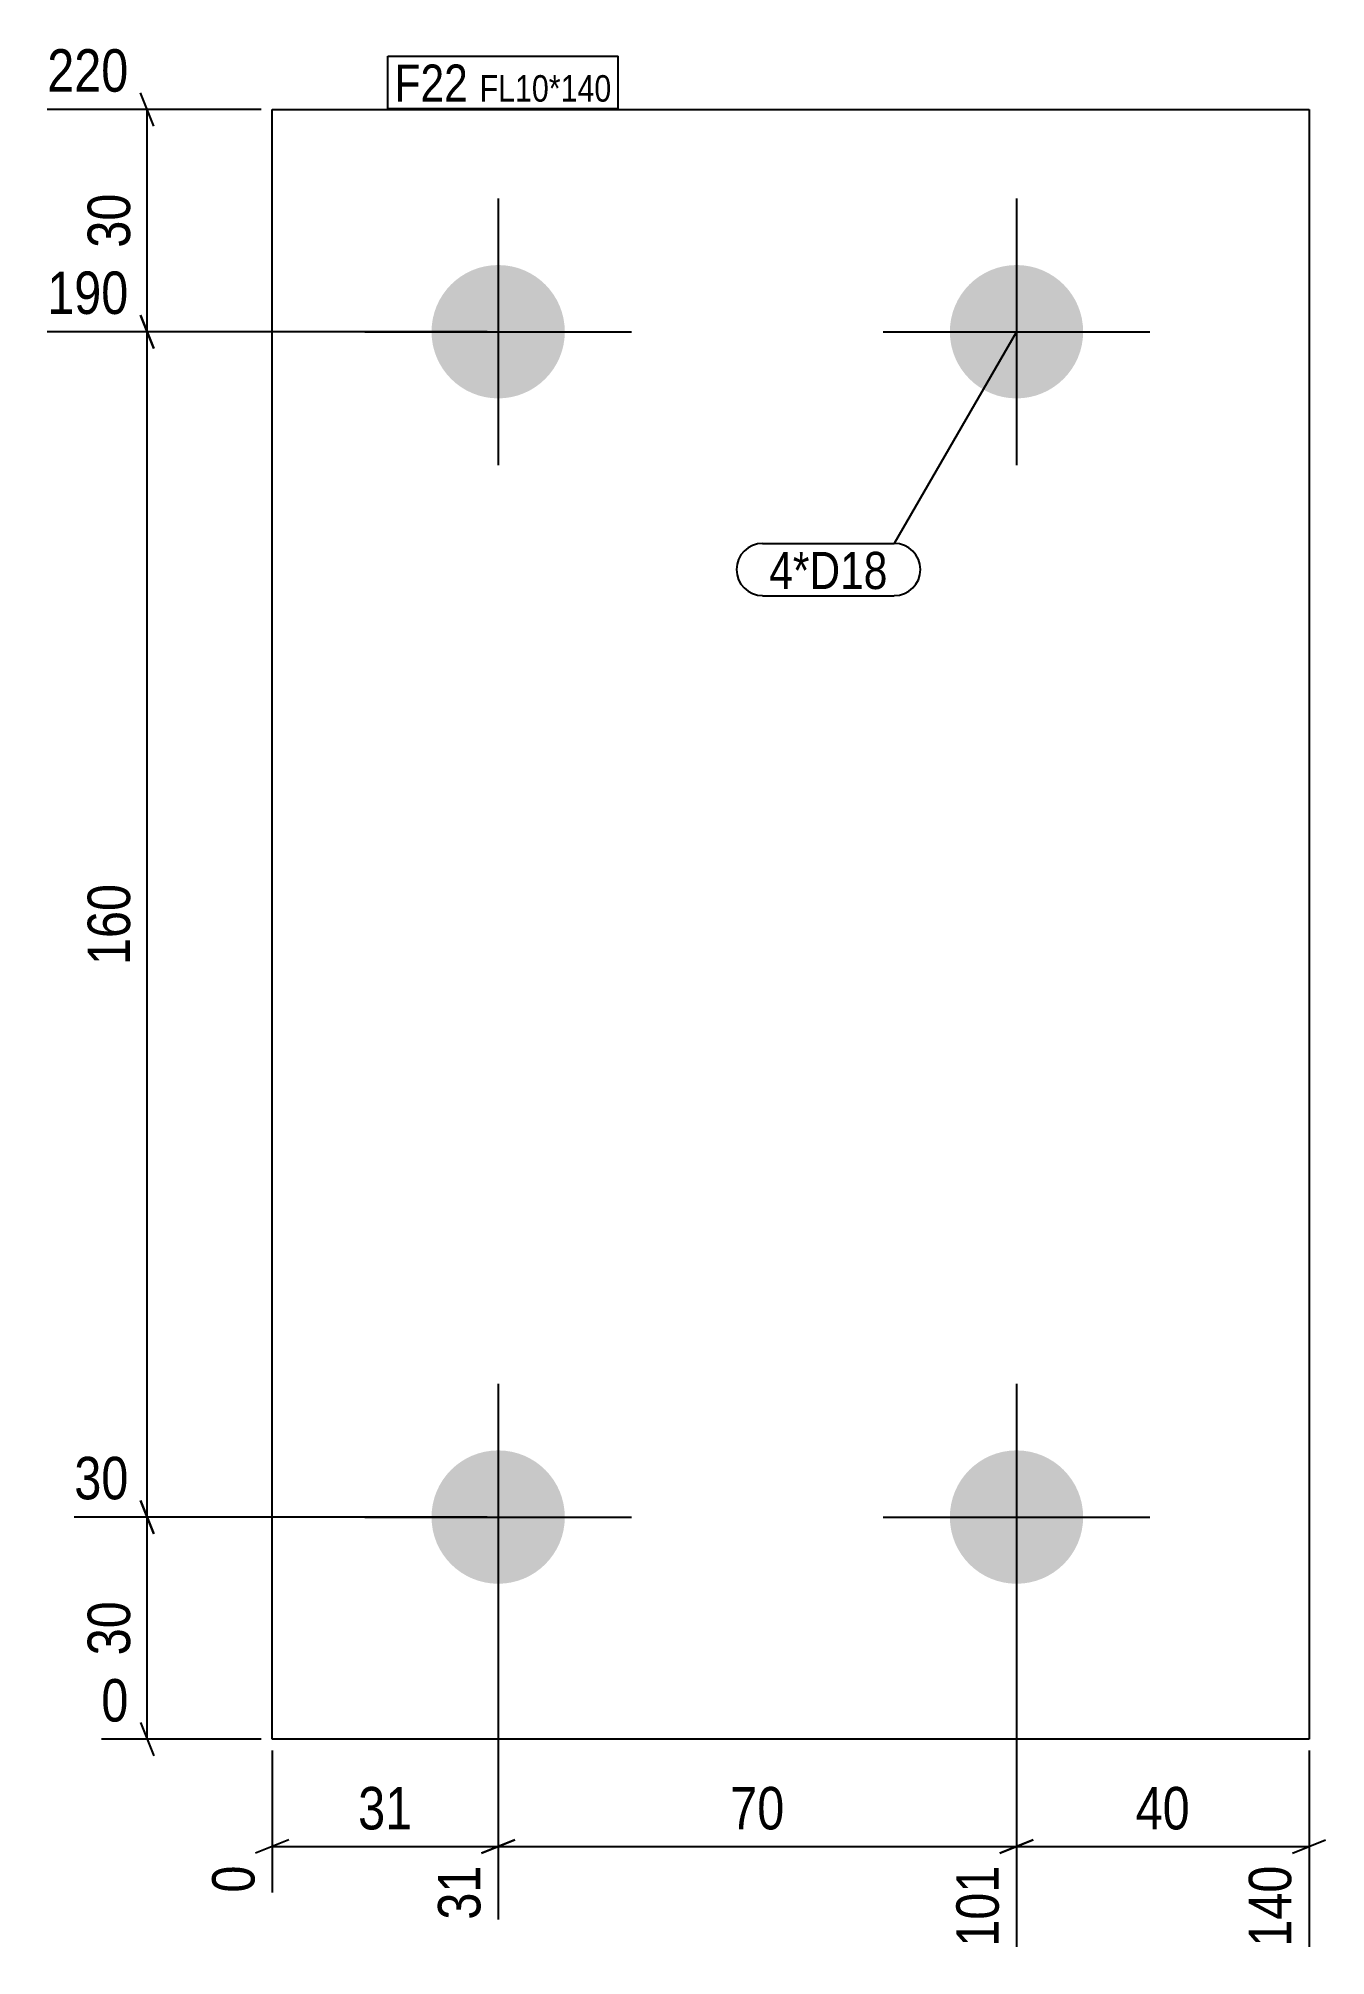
# Model space of a CAD drawing. Header units: millimetres. Extents: x 3 to 177, y 3 to 262.
import ezdxf

# ---------------------------------------------------------------- set-up
doc = ezdxf.new("R2010")
doc.units = ezdxf.units.MM
for name, color, linetype in [('MÅLSÆTNING', 7, 'Continuous'), ('STÅL', 7, 'Continuous'), ('TEKST', 7, 'Continuous')]:
    doc.layers.add(name, color=color, linetype=linetype)
doc.styles.add('Arial Narrow', font='ARIALN.TTF', dxfattribs={"height": 0.2})

msp = doc.modelspace()

# ---------------------------------------------------------------- hatches: boundary and pattern name
at = {"layer": 'STÅL', "linetype": 'Continuous'}
for points in [[(65.4, 231.5, -1), (65.4, 213.5, -1)], [(135.4, 231.5, -1), (135.4, 213.5, -1)], [(65.4, 71.5, -1), (65.4, 53.5, -1)], [(135.4, 71.5, -1), (135.4, 53.5, -1)]]:
    msp.add_hatch(color=3, dxfattribs=at).paths.add_polyline_path(points)

# ---------------------------------------------------------------- linework, layer by layer
at = {"layer": 'MÅLSÆTNING', "color": 7, "linetype": 'Continuous'}
for p, q in [((18.92, 250.25), (17.12, 254.75)), ((33.4, 252.5), (4.5, 252.5)), ((18.02, 222.5), (18.02, 252.5)), ((17.12, 224.75), (18.92, 220.25)), ((18.92, 220.25), (17.12, 224.75)), ((63.9, 222.5), (4.5, 222.5)), ((63.9, 222.5), (4.5, 222.5)), ((18.02, 62.5), (18.02, 222.5)), ((18.92, 60.25), (17.12, 64.75)), ((63.9, 62.5), (8.16, 62.5)), ((18.02, 32.5), (18.02, 62.5)), ((65.4, 61), (65.4, 8.16)), ((65.4, 61), (65.4, 8.16)), ((135.4, 61), (135.4, 4.5)), ((135.4, 61), (135.4, 4.5)), ((17.12, 34.75), (18.92, 30.25)), ((33.4, 32.5), (11.81, 32.5)), ((34.9, 31), (34.9, 11.81)), ((174.9, 31), (174.9, 4.5)), ((37.15, 18.92), (32.65, 17.12)), ((67.65, 18.92), (63.15, 17.12)), ((63.15, 17.12), (67.65, 18.92)), ((137.65, 18.92), (133.15, 17.12)), ((133.15, 17.12), (137.65, 18.92)), ((172.65, 17.12), (177.15, 18.92)), ((34.9, 18.02), (65.4, 18.02)), ((65.4, 18.02), (135.4, 18.02)), ((135.4, 18.02), (174.9, 18.02))]:
    msp.add_line(p, q, dxfattribs=at)
at = {"layer": 'STÅL', "color": 2, "linetype": 'Continuous'}
for p, q in [((34.9, 32.5), (34.9, 252.5)), ((34.9, 252.5), (174.9, 252.5)), ((174.9, 252.5), (174.9, 32.5)), ((174.9, 32.5), (34.9, 32.5))]:
    msp.add_line(p, q, dxfattribs=at)
at = {"layer": 'STÅL', "color": 3, "linetype": 'Continuous'}
for p, q in [((65.4, 240.5), (65.4, 204.5)), ((135.4, 240.5), (135.4, 204.5)), ((47.4, 222.5), (83.4, 222.5)), ((117.4, 222.5), (153.4, 222.5)), ((65.4, 80.5), (65.4, 44.5)), ((135.4, 80.5), (135.4, 44.5)), ((47.4, 62.5), (83.4, 62.5)), ((117.4, 62.5), (153.4, 62.5))]:
    msp.add_line(p, q, dxfattribs=at)

# ---------------------------------------------------------------- wipeouts: each hides what was drawn before it
at = {"color": 0}
msp.add_wipeout([(118, 187.77), (118, 193.02), (102.01, 193.02), (102.01, 187.77)], dxfattribs=at).dxf.layer = 'TEKST'

# ---------------------------------------------------------------- next in the draw order: wipeouts: each hides what was drawn before it
at = {"color": 0, "linetype": 'Continuous'}
for points in [[(16.67, 253.7), (16.67, 262.1), (3.3, 262.1), (3.3, 253.7)], [(16.67, 63.7), (16.67, 72.1), (6.96, 72.1), (6.96, 63.7)], [(33.7, 16.67), (25.3, 16.67), (25.3, 10.61), (33.7, 10.61)], [(64.2, 16.67), (55.8, 16.67), (55.8, 6.96), (64.2, 6.96)], [(134.2, 16.67), (125.8, 16.67), (125.8, 3.3), (134.2, 3.3)], [(173.7, 16.67), (165.3, 16.67), (165.3, 3.3), (173.7, 3.3)]]:
    msp.add_wipeout(points, dxfattribs=at).dxf.layer = 'MÅLSÆTNING'
at = {"color": 0}
for points, layer in [([(16.89, 242.35), (8.49, 242.35), (8.49, 232.64), (16.89, 232.64)], 'MÅLSÆTNING'), ([(16.89, 149.18), (8.49, 149.18), (8.49, 135.81), (16.89, 135.81)], 'MÅLSÆTNING'), ([(16.89, 52.35), (8.49, 52.35), (8.49, 42.64), (16.89, 42.64)], 'MÅLSÆTNING'), ([(55.01, 19.14), (55.01, 27.54), (45.29, 27.54), (45.29, 19.14)], 'MÅLSÆTNING'), ([(105.26, 19.14), (105.26, 27.54), (95.54, 27.54), (95.54, 19.14)], 'MÅLSÆTNING'), ([(160.01, 19.14), (160.01, 27.54), (150.29, 27.54), (150.29, 19.14)], 'MÅLSÆTNING'), ([(61.31, 253.55), (61.31, 258.8), (51.4, 258.8), (51.4, 253.55)], 'TEKST'), ([(80.7, 253.55), (80.7, 257.3), (62.89, 257.3), (62.89, 253.55)], 'TEKST'), ([(118, 187.77), (118, 193.02), (102.01, 193.02), (102.01, 187.77)], 'TEKST')]:
    msp.add_wipeout(points, dxfattribs=at).dxf.layer = layer

# ---------------------------------------------------------------- next in the draw order: linework, layer by layer
at = {"layer": 'MÅLSÆTNING', "color": 7, "linetype": 'Continuous'}
for p, q in [((17.12, 64.75), (18.92, 60.25)), ((63.9, 62.5), (8.16, 62.5))]:
    msp.add_line(p, q, dxfattribs=at)
at = {"layer": 'TEKST', "color": 7, "linetype": 'Continuous'}
for p, q in [((135.4, 222.5), (118.9, 193.92)), ((101.11, 193.92), (118.9, 193.92)), ((101.11, 186.87), (118.9, 186.87))]:
    msp.add_line(p, q, dxfattribs=at)
for centre, start, end in [((101.11, 190.4), 90, 270), ((118.9, 190.4), 270, 90)]:
    msp.add_arc(centre, 3.52, start, end, dxfattribs=at)

# ---------------------------------------------------------------- next in the draw order: texts
at = {"layer": 'MÅLSÆTNING', "color": 3, "linetype": 'Continuous', "style": 'Arial Narrow'}
for s, p in [('220', (4.5, 254.9)), ('30', (8.16, 64.9))]:
    msp.add_text(s, height=5.727, dxfattribs=at).set_placement(p)
at = {"layer": 'MÅLSÆTNING', "color": 3, "style": 'Arial Narrow'}
for s, p in [('30', (15.69, 233.84)), ('160', (15.69, 137.01)), ('30', (15.69, 43.84))]:
    msp.add_text(s, height=5.727, rotation=90.0002, dxfattribs=at).set_placement(p)
for s, p in [('31', (46.49, 20.34)), ('70', (96.74, 20.34)), ('40', (151.49, 20.34))]:
    msp.add_text(s, height=5.727, dxfattribs=at).set_placement(p)
at = {"layer": 'MÅLSÆTNING', "color": 3, "linetype": 'Continuous', "style": 'Arial Narrow'}
for s, height, p in [('0', 5.73, (32.5, 11.81)), ('31', 5.727, (63, 8.16)), ('101', 5.727, (133, 4.5)), ('140', 5.727, (172.5, 4.5))]:
    msp.add_text(s, height=height, rotation=90.0002, dxfattribs=at).set_placement(p)
at = {"layer": 'TEKST', "color": 3, "style": 'Arial Narrow'}
msp.add_text('4*D18', height=5.011, dxfattribs=at).set_placement((102.01, 187.77))

# ---------------------------------------------------------------- next in the draw order: wipeouts: each hides what was drawn before it
at = {"color": 0, "linetype": 'Continuous'}
for points in [[(16.67, 223.7), (16.67, 232.1), (3.3, 232.1), (3.3, 223.7)], [(16.67, 33.7), (16.67, 42.1), (10.61, 42.1), (10.61, 33.7)]]:
    msp.add_wipeout(points, dxfattribs=at).dxf.layer = 'MÅLSÆTNING'
at = {"color": 0}
for points in [[(61.31, 253.55), (61.31, 258.8), (51.4, 258.8), (51.4, 253.55)], [(80.7, 253.55), (80.7, 257.3), (62.89, 257.3), (62.89, 253.55)]]:
    msp.add_wipeout(points, dxfattribs=at).dxf.layer = 'TEKST'

# ---------------------------------------------------------------- next in the draw order: linework, layer by layer
at = {"layer": 'TEKST', "color": 7, "linetype": 'Continuous'}
for p, q in [((50.5, 259.7), (81.6, 259.7)), ((50.5, 252.65), (50.5, 259.7)), ((81.6, 252.65), (81.6, 259.7)), ((50.5, 252.65), (81.6, 252.65))]:
    msp.add_line(p, q, dxfattribs=at)

# ---------------------------------------------------------------- next in the draw order: texts
at = {"layer": 'MÅLSÆTNING', "color": 3, "linetype": 'Continuous', "style": 'Arial Narrow'}
for s, height, p in [('190', 5.727, (4.5, 224.9)), ('0', 5.73, (11.81, 34.9))]:
    msp.add_text(s, height=height, dxfattribs=at).set_placement(p)
at = {"layer": 'TEKST', "color": 3, "style": 'Arial Narrow'}
for s, height, p in [('F22', 5.011, (51.4, 253.55)), ('FL10*140', 3.579, (62.89, 253.55))]:
    msp.add_text(s, height=height, dxfattribs=at).set_placement(p)

doc.saveas('drawing.dxf')
